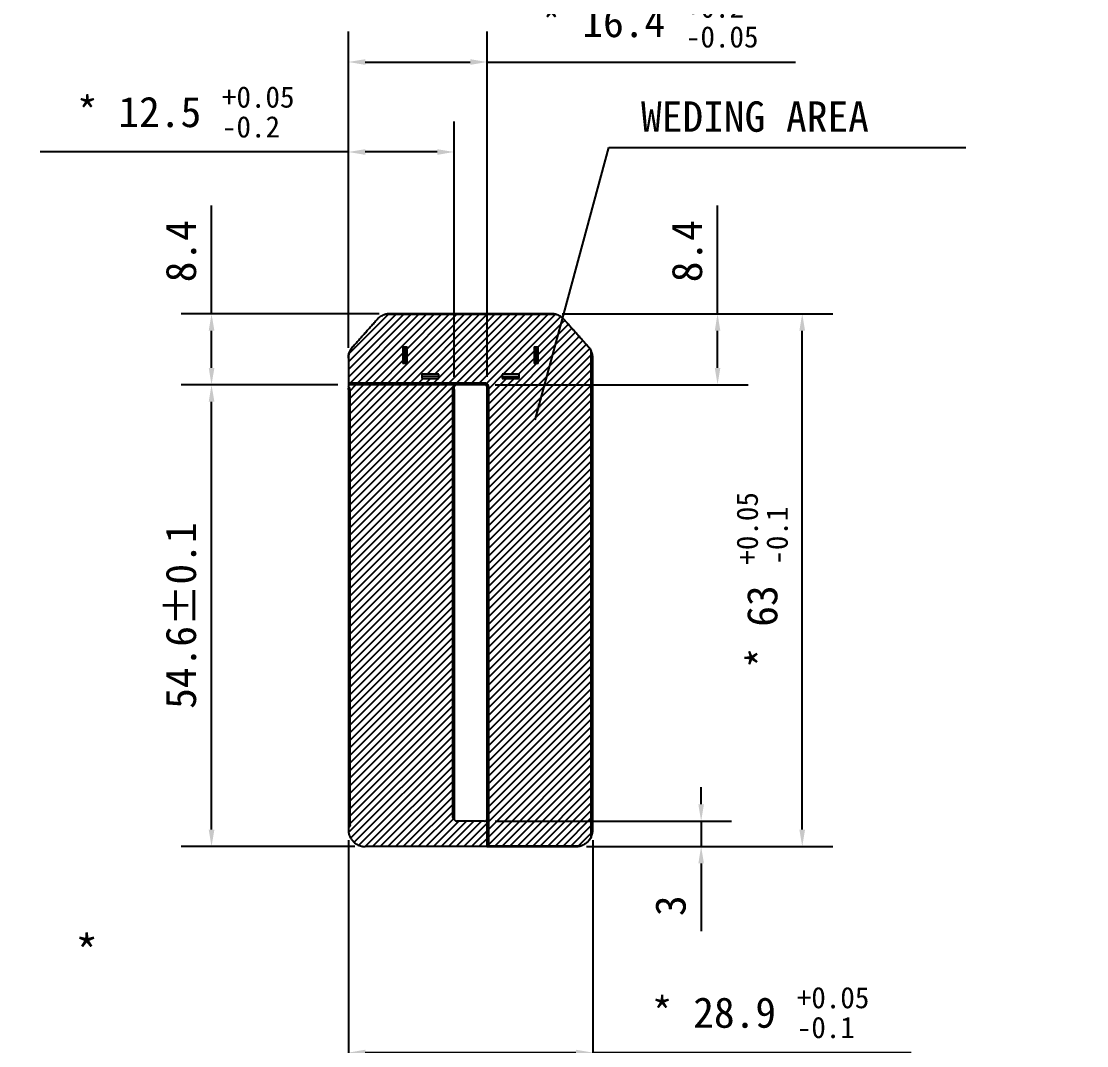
# Model space of a CAD drawing. Header units: millimetres. Extents: x -2825 to 0, y 0 to 11235.
# Drawn here: x -355.6 to -229.6, y 5028.1 to 5149.2 of the extents above; entities that cross this region are included whole.
import ezdxf

# ---------------------------------------------------------------- set-up
doc = ezdxf.new("R2010")
doc.units = ezdxf.units.MM
doc.dimstyles.new('\\M+3BBE7\\M+3BABB Standard', dxfattribs={"dimscale": 20, "dimtxt": 0.18, "dimasz": 0.1, "dimexe": 0.18, "dimexo": 0.0625, "dimgap": 0.09, "dimtad": 1, "dimdec": 1, "dimzin": 0, "dimdsep": 46, "dimtxsty": 'Standard', "dimcen": 0, "dimadec": 0, "dimazin": 0, "dimtfac": 1, "dimtdec": 1, "dimtmove": 0, "dimatfit": 2, "dimfxl": 0, "dimtolj": 1, "dimtzin": 0, "dimarcsym": 0})
doc.dimstyles.get("Standard").update_dxf_attribs({"dimscale": 20, "dimtxt": 0.18, "dimasz": 0.1, "dimexe": 0.18, "dimexo": 0.0625, "dimgap": 0.09, "dimtad": 1, "dimdec": 4, "dimzin": 0, "dimdsep": 46, "dimtxsty": 'Standard', "dimcen": 0, "dimadec": 0, "dimazin": 0, "dimtfac": 1, "dimtdec": 4, "dimtmove": 0, "dimatfit": 2, "dimfxl": 0, "dimtolj": 1, "dimtzin": 0, "dimarcsym": 0})

# ---------------------------------------------------------------- blocks, each defined once
blk = doc.blocks.new('*D8')
at = {"color": 0, "lineweight": -2}
for p, q in [((-884.83, 11228.93), (-872.23, 11228.93)), ((-844.06, 11208.64), (-872.23, 11228.93)), ((-839.52, 11205.37), (-842.44, 11207.47)), ((0, 0), (0, 0))]:
    blk.add_line(p, q, dxfattribs=at)
at = {"color": 0}
for points in [[(-842.25, 11207.74), (-842.64, 11207.2), (-844.06, 11208.64)], [(-839.71, 11205.1), (-839.32, 11205.64), (-837.9, 11204.2)]]:
    blk.add_solid(points, dxfattribs=at)
at = {"layer": 'Defpoints', "color": 0}
for p in [(-844.06, 11208.64), (-837.9, 11204.2)]:
    blk.add_point(p, dxfattribs=at)
at = {"color": 0, "insert": (-879.43, 11232.53), "char_height": 3.6, "attachment_point": 5}
blk.add_mtext('\\A1;∅7.6', dxfattribs=at)
blk = doc.blocks.new('*D9')
at = {"color": 0, "lineweight": -2}
for p, q in [((-2824.77, 11144.5), (-2812.17, 11144.5)), ((-2784, 11124.21), (-2812.17, 11144.5)), ((-2779.46, 11120.94), (-2782.38, 11123.04)), ((0, 0), (0, 0))]:
    blk.add_line(p, q, dxfattribs=at)
at = {"color": 0}
for points in [[(-2782.18, 11123.31), (-2782.57, 11122.77), (-2784, 11124.21)], [(-2779.65, 11120.67), (-2779.26, 11121.21), (-2777.83, 11119.77)]]:
    blk.add_solid(points, dxfattribs=at)
at = {"layer": 'Defpoints', "color": 0}
for p in [(-2784, 11124.21), (-2777.83, 11119.77)]:
    blk.add_point(p, dxfattribs=at)
at = {"color": 0, "insert": (-2819.37, 11148.1), "char_height": 3.6, "attachment_point": 5}
blk.add_mtext('\\A1;∅7.6', dxfattribs=at)
blk = doc.blocks.new('*D10')
at = {"color": 0, "lineweight": -2}
for p, q in [((-1174.23, 11152.07), (-1161.63, 11152.07)), ((-1133.46, 11131.78), (-1161.63, 11152.07)), ((-1128.92, 11128.51), (-1131.84, 11130.61)), ((0, 0), (0, 0))]:
    blk.add_line(p, q, dxfattribs=at)
at = {"color": 0}
for points in [[(-1131.64, 11130.88), (-1132.03, 11130.34), (-1133.46, 11131.78)], [(-1129.11, 11128.23), (-1128.72, 11128.78), (-1127.29, 11127.34)]]:
    blk.add_solid(points, dxfattribs=at)
at = {"layer": 'Defpoints', "color": 0}
for p in [(-1133.46, 11131.78), (-1127.29, 11127.34)]:
    blk.add_point(p, dxfattribs=at)
at = {"color": 0, "insert": (-1168.83, 11155.67), "char_height": 3.6, "attachment_point": 5}
blk.add_mtext('\\A1;∅7.6', dxfattribs=at)
blk = doc.blocks.new('*D13')
at = {"color": 0, "lineweight": -2}
for p, q in [((-316.91, 5110.63), (-316.91, 5137.37)), ((-304.41, 5107.19), (-304.41, 5137.37)), ((-316.91, 5133.77), (-353.35, 5133.77)), ((-306.41, 5133.77), (-314.91, 5133.77))]:
    blk.add_line(p, q, dxfattribs=at)
at = {"color": 0}
for points in [[(-314.91, 5134.1), (-314.91, 5133.43), (-316.91, 5133.77)], [(-306.41, 5134.1), (-306.41, 5133.43), (-304.41, 5133.77)]]:
    blk.add_solid(points, dxfattribs=at)
at = {"layer": 'Defpoints', "color": 0}
for p in [(-304.41, 5133.77), (-316.91, 5109.38), (-304.41, 5105.94)]:
    blk.add_point(p, dxfattribs=at)
at = {"color": 0, "insert": (-336.13, 5138.51), "char_height": 3.6, "attachment_point": 5}
blk.add_mtext('\\A1;\\A1;* 12.5 {\\H0.7x;\\S+0.05^ -0.2;}', dxfattribs=at)
blk = doc.blocks.new('*D14')
at = {"color": 0, "lineweight": -2}
for p, q in [((-316.91, 5110.63), (-316.91, 5148.01)), ((-300.51, 5107.19), (-300.51, 5148.01)), ((-314.91, 5144.41), (-302.51, 5144.41)), ((-300.51, 5144.41), (-264.07, 5144.41))]:
    blk.add_line(p, q, dxfattribs=at)
at = {"color": 0}
for points in [[(-314.91, 5144.74), (-314.91, 5144.07), (-316.91, 5144.41)], [(-302.51, 5144.74), (-302.51, 5144.07), (-300.51, 5144.41)]]:
    blk.add_solid(points, dxfattribs=at)
at = {"layer": 'Defpoints', "color": 0}
for p in [(-300.51, 5144.41), (-316.91, 5109.38), (-300.51, 5105.94)]:
    blk.add_point(p, dxfattribs=at)
at = {"color": 0, "insert": (-281.29, 5149.15), "char_height": 3.6, "attachment_point": 5}
blk.add_mtext('\\A1;\\A1;* 16.4 {\\H0.7x;\\S+0.2^ -0.05;}', dxfattribs=at)
blk = doc.blocks.new('*D15')
at = {"color": 0, "lineweight": -2}
for p, q in [((-333.08, 5114.64), (-333.08, 5127.44)), ((-313.26, 5114.64), (-336.68, 5114.64)), ((-333.08, 5108.24), (-333.08, 5112.64)), ((-318.16, 5106.24), (-336.68, 5106.24))]:
    blk.add_line(p, q, dxfattribs=at)
at = {"color": 0}
for points in [[(-333.41, 5112.64), (-332.74, 5112.64), (-333.08, 5114.64)], [(-333.41, 5108.24), (-332.74, 5108.24), (-333.08, 5106.24)]]:
    blk.add_solid(points, dxfattribs=at)
at = {"layer": 'Defpoints', "color": 0}
for p in [(-312.01, 5114.64), (-333.08, 5106.24), (-316.91, 5106.24)]:
    blk.add_point(p, dxfattribs=at)
at = {"color": 0, "insert": (-336.68, 5122.04), "char_height": 3.6, "attachment_point": 5, "rotation": 90}
blk.add_mtext('\\A1;8.4', dxfattribs=at)
blk = doc.blocks.new('*D16')
at = {"color": 0, "lineweight": -2}
for p, q in [((-273.27, 5114.64), (-273.27, 5127.44)), ((-291.65, 5114.64), (-269.67, 5114.64)), ((-273.27, 5108.24), (-273.27, 5112.64)), ((-299.56, 5106.24), (-269.67, 5106.24))]:
    blk.add_line(p, q, dxfattribs=at)
at = {"color": 0}
for points in [[(-273.6, 5112.64), (-272.94, 5112.64), (-273.27, 5114.64)], [(-273.6, 5108.24), (-272.94, 5108.24), (-273.27, 5106.24)]]:
    blk.add_solid(points, dxfattribs=at)
at = {"layer": 'Defpoints', "color": 0}
for p in [(-292.9, 5114.64), (-273.27, 5114.64), (-300.81, 5106.24)]:
    blk.add_point(p, dxfattribs=at)
at = {"color": 0, "insert": (-276.87, 5122.04), "char_height": 3.6, "attachment_point": 5, "rotation": 90}
blk.add_mtext('\\A1;8.4', dxfattribs=at)
blk = doc.blocks.new('*D18')
at = {"color": 0, "lineweight": -2}
for p, q in [((-318.16, 5106.24), (-336.68, 5106.24)), ((-333.08, 5053.64), (-333.08, 5104.24)), ((-316.16, 5051.64), (-336.68, 5051.64))]:
    blk.add_line(p, q, dxfattribs=at)
at = {"color": 0}
for points in [[(-333.41, 5104.24), (-332.74, 5104.24), (-333.08, 5106.24)], [(-333.41, 5053.64), (-332.74, 5053.64), (-333.08, 5051.64)]]:
    blk.add_solid(points, dxfattribs=at)
at = {"layer": 'Defpoints', "color": 0}
for p in [(-333.08, 5106.24), (-316.91, 5106.24), (-314.91, 5051.64)]:
    blk.add_point(p, dxfattribs=at)
at = {"color": 0, "insert": (-336.68, 5078.94), "char_height": 3.6, "attachment_point": 5, "rotation": 90}
blk.add_mtext('\\A1;54.6±0.1', dxfattribs=at)
blk = doc.blocks.new('*D19')
at = {"color": 0, "lineweight": -2}
for p, q in [((-275.21, 5056.64), (-275.21, 5058.64)), ((-299.56, 5054.64), (-271.61, 5054.64)), ((-275.21, 5054.64), (-275.21, 5051.64)), ((-288.76, 5051.64), (-271.61, 5051.64)), ((-275.21, 5049.64), (-275.21, 5041.64))]:
    blk.add_line(p, q, dxfattribs=at)
at = {"color": 0}
for points in [[(-275.54, 5056.64), (-274.88, 5056.64), (-275.21, 5054.64)], [(-275.54, 5049.64), (-274.88, 5049.64), (-275.21, 5051.64)]]:
    blk.add_solid(points, dxfattribs=at)
at = {"layer": 'Defpoints', "color": 0}
for p in [(-300.81, 5054.64), (-275.21, 5054.64), (-290.01, 5051.64)]:
    blk.add_point(p, dxfattribs=at)
at = {"color": 0, "insert": (-278.81, 5044.64), "char_height": 3.6, "attachment_point": 5, "rotation": 90}
blk.add_mtext('\\A1;3', dxfattribs=at)
blk = doc.blocks.new('*D20')
at = {"color": 0, "lineweight": -2}
for p, q in [((-316.91, 5052.39), (-316.91, 5023.67)), ((-288.01, 5052.39), (-288.01, 5023.67)), ((-314.91, 5027.27), (-290.01, 5027.27)), ((-288.01, 5027.27), (-250.37, 5027.27))]:
    blk.add_line(p, q, dxfattribs=at)
at = {"color": 0}
for points in [[(-314.91, 5027.61), (-314.91, 5026.94), (-316.91, 5027.27)], [(-290.01, 5027.61), (-290.01, 5026.94), (-288.01, 5027.27)]]:
    blk.add_solid(points, dxfattribs=at)
at = {"layer": 'Defpoints', "color": 0}
for p in [(-316.91, 5053.64), (-288.01, 5053.64), (-288.01, 5027.27)]:
    blk.add_point(p, dxfattribs=at)
at = {"color": 0, "insert": (-268.19, 5032.01), "char_height": 3.6, "attachment_point": 5}
blk.add_mtext('\\A1;\\A1;* 28.9 {\\H0.7x;\\S+0.05^ -0.1;}', dxfattribs=at)
blk = doc.blocks.new('*D21')
at = {"color": 0, "lineweight": -2}
for p, q in [((-291.65, 5114.64), (-259.66, 5114.64)), ((-263.26, 5053.64), (-263.26, 5112.64)), ((-288.72, 5051.64), (-259.66, 5051.64))]:
    blk.add_line(p, q, dxfattribs=at)
at = {"color": 0}
for points in [[(-263.6, 5112.64), (-262.93, 5112.64), (-263.26, 5114.64)], [(-263.6, 5053.64), (-262.93, 5053.64), (-263.26, 5051.64)]]:
    blk.add_solid(points, dxfattribs=at)
at = {"layer": 'Defpoints', "color": 0}
for p in [(-292.9, 5114.64), (-263.26, 5114.64), (-289.97, 5051.64)]:
    blk.add_point(p, dxfattribs=at)
at = {"color": 0, "insert": (-268, 5083.14), "char_height": 3.6, "attachment_point": 5, "rotation": 90}
blk.add_mtext('\\A1;\\A1;* 63 {\\H0.7x;\\S+0.05^ -0.1;}', dxfattribs=at)

msp = doc.modelspace()

# ---------------------------------------------------------------- hatches: boundary and pattern name
h = msp.add_hatch()
h.set_pattern_fill('ANSI31', color=256, scale=0.2)
h.set_pattern_definition([(45, (458.028, 18.8697), (-0.449012806, 0.449012806), [])])
edge = h.paths.add_edge_path()
edge.add_spline(control_points=[(-316.91, 5105.99), (-316.9, 5105.99), (-316.89, 5105.98), (-316.87, 5105.97), (-316.84, 5105.96), (-316.81, 5105.93), (-316.79, 5105.91), (-316.76, 5105.88), (-316.74, 5105.84), (-316.73, 5105.81), (-316.72, 5105.77), (-316.71, 5105.74), (-316.71, 5105.71), (-316.71, 5105.7), (-316.71, 5105.69)], knot_values=[0, 0, 0, 0, 0.045685, 0.092999, 0.187612, 0.285174, 0.384493, 0.484966, 0.585687, 0.68851, 0.791885, 0.895053, 0.946427, 0.99775, 0.99775, 0.99775, 0.99775], degree=3, periodic=0)
edge.add_line((-316.71, 5105.69), (-316.71, 5054.19))
edge.add_spline(control_points=[(-316.71, 5054.19), (-316.71, 5054.16), (-316.71, 5054.13), (-316.72, 5054.1), (-316.74, 5054.04), (-316.78, 5053.99), (-316.8, 5053.96), (-316.83, 5053.93), (-316.87, 5053.91), (-316.88, 5053.9), (-316.89, 5053.9), (-316.91, 5053.89)], knot_values=[0, 0, 0, 0, 0, 0, 0.406505, 0.406505, 0.406505, 0.805497, 0.805497, 0.805497, 1, 1, 1, 1, 1, 1], degree=5, periodic=0)
edge.add_line((-316.91, 5053.89), (-316.91, 5053.64))
edge.add_spline(control_points=[(-316.91, 5053.64), (-316.91, 5051.64), (-314.91, 5051.64)], knot_values=[0, 0, 0, 1, 1, 1], weights=[1, 0.707107, 1], degree=2, periodic=0)
edge.add_line((-314.91, 5051.64), (-300.51, 5051.64))
edge.add_line((-300.51, 5051.64), (-300.51, 5054.94))
edge.add_spline(control_points=[(-300.51, 5054.94), (-300.51, 5054.9), (-300.51, 5054.86), (-300.54, 5054.79), (-300.57, 5054.76), (-300.62, 5054.7), (-300.66, 5054.68), (-300.73, 5054.65), (-300.77, 5054.64), (-300.81, 5054.64)], knot_values=[0, 0, 0, 0, 0.25, 0.25, 0.5, 0.5, 0.75, 0.75, 1, 1, 1, 1], degree=3, periodic=0)
edge.add_line((-300.81, 5054.64), (-304.11, 5054.64))
edge.add_spline(control_points=[(-304.11, 5054.64), (-304.14, 5054.64), (-304.18, 5054.65), (-304.24, 5054.67), (-304.27, 5054.69), (-304.33, 5054.73), (-304.35, 5054.76), (-304.38, 5054.82), (-304.4, 5054.86), (-304.4, 5054.89)], knot_values=[0, 0, 0, 0, 0.25, 0.25, 0.5, 0.5, 0.75, 0.75, 1, 1, 1, 1], degree=3, periodic=0)
edge.add_spline(control_points=[(-304.4, 5054.89), (-304.41, 5054.89), (-304.42, 5054.9), (-304.44, 5054.91), (-304.47, 5054.92), (-304.5, 5054.95), (-304.52, 5054.97), (-304.55, 5055.01), (-304.57, 5055.04), (-304.58, 5055.07), (-304.59, 5055.11), (-304.6, 5055.13), (-304.6, 5055.15), (-304.61, 5055.17), (-304.61, 5055.18), (-304.61, 5055.19)], knot_values=[0, 0, 0, 0, 0.047191, 0.094796, 0.190509, 0.28909, 0.388996, 0.489531, 0.590013, 0.692169, 0.795045, 0.846543, 0.8979, 0.949035, 1, 1, 1, 1], degree=3, periodic=0)
edge.add_line((-304.61, 5055.19), (-304.61, 5105.69))
edge.add_spline(control_points=[(-304.61, 5105.69), (-304.61, 5105.72), (-304.6, 5105.75), (-304.59, 5105.79), (-304.57, 5105.85), (-304.54, 5105.9), (-304.51, 5105.92), (-304.48, 5105.95), (-304.44, 5105.97), (-304.43, 5105.98), (-304.42, 5105.99), (-304.4, 5105.99)], knot_values=[0, 0, 0, 0, 0, 0, 0.4054, 0.4054, 0.4054, 0.803876, 0.803876, 0.803876, 1, 1, 1, 1, 1, 1], degree=5, periodic=0)
edge.add_spline(control_points=[(-304.4, 5105.99), (-304.4, 5106.03), (-304.38, 5106.06), (-304.35, 5106.12), (-304.33, 5106.15), (-304.27, 5106.19), (-304.24, 5106.21), (-304.18, 5106.24), (-304.14, 5106.24), (-304.11, 5106.24)], knot_values=[0, 0, 0, 0, 0.25, 0.25, 0.5, 0.5, 0.75, 0.75, 1, 1, 1, 1], degree=3, periodic=0)
edge.add_line((-304.11, 5106.24), (-316.91, 5106.24))
edge.add_line((-316.91, 5106.24), (-316.91, 5105.99))
edge = h.paths.add_edge_path()
edge.add_spline(control_points=[(-288.37, 5110.53), (-288.42, 5110.6), (-288.46, 5110.65), (-288.51, 5110.71)], knot_values=[0, 0, 0, 0, 0.405781, 0.405781, 0.405781, 0.405781], degree=3, periodic=0)
edge.add_line((-288.51, 5110.71), (-291.41, 5113.97))
edge.add_spline(control_points=[(-291.41, 5113.97), (-291.53, 5114.1), (-291.66, 5114.22), (-291.95, 5114.41), (-292.11, 5114.49), (-292.28, 5114.54)], knot_values=[0, 0, 0, 0, 0.5, 0.5, 1, 1, 1, 1], degree=3, periodic=0)
edge.add_line((-292.28, 5114.54), (-312.63, 5114.54))
edge.add_spline(control_points=[(-312.63, 5114.54), (-312.8, 5114.49), (-312.96, 5114.41), (-313.25, 5114.22), (-313.39, 5114.1), (-313.5, 5113.97)], knot_values=[0, 0, 0, 0, 0.5, 0.5, 1, 1, 1, 1], degree=3, periodic=0)
edge.add_line((-313.5, 5113.97), (-316.4, 5110.71))
edge.add_spline(control_points=[(-316.4, 5110.71), (-316.48, 5110.62), (-316.55, 5110.52), (-316.62, 5110.42)], knot_values=[0.75, 0.75, 0.75, 0.75, 1, 1, 1, 1], degree=3, periodic=0)
edge.add_spline(control_points=[(-316.62, 5110.42), (-316.68, 5110.31), (-316.73, 5110.2), (-316.78, 5110.09)], knot_values=[0.5, 0.5, 0.5, 0.5, 0.75, 0.75, 0.75, 0.75], degree=3, periodic=0)
edge.add_spline(control_points=[(-316.78, 5110.09), (-316.82, 5109.98), (-316.85, 5109.86), (-316.87, 5109.74), (-316.87, 5109.74), (-316.87, 5109.74)], knot_values=[0.25, 0.25, 0.25, 0.25, 0.5, 0.5, 0.5, 0.5, 0.5, 0.5], degree=3, periodic=0)
edge.add_spline(control_points=[(-316.87, 5109.74), (-316.9, 5109.62), (-316.91, 5109.5), (-316.91, 5109.38)], knot_values=[0, 0, 0, 0, 0.25, 0.25, 0.25, 0.25], degree=3, periodic=0)
edge.add_line((-316.91, 5109.38), (-316.91, 5106.44))
edge.add_line((-316.91, 5106.44), (-300.81, 5106.44))
edge.add_spline(control_points=[(-300.81, 5106.44), (-300.77, 5106.44), (-300.74, 5106.44), (-300.68, 5106.43), (-300.65, 5106.42), (-300.58, 5106.39), (-300.56, 5106.38), (-300.5, 5106.34), (-300.48, 5106.32), (-300.43, 5106.27), (-300.41, 5106.25), (-300.37, 5106.19), (-300.36, 5106.16), (-300.33, 5106.1), (-300.32, 5106.07), (-300.31, 5106.01), (-300.31, 5105.97), (-300.31, 5105.94)], knot_values=[0, 0, 0, 0, 0.125, 0.125, 0.25, 0.25, 0.375, 0.375, 0.5, 0.5, 0.625, 0.625, 0.75, 0.75, 0.875, 0.875, 1, 1, 1, 1], degree=3, periodic=0)
edge.add_line((-300.31, 5105.94), (-300.31, 5051.74))
edge.add_line((-300.31, 5051.74), (-289.38, 5051.74))
edge.add_spline(control_points=[(-289.38, 5051.74), (-289.25, 5051.78), (-289.13, 5051.84), (-288.9, 5051.97), (-288.79, 5052.05), (-288.59, 5052.22), (-288.5, 5052.32), (-288.42, 5052.43)], knot_values=[0.25, 0.25, 0.25, 0.25, 0.5, 0.5, 0.75, 0.75, 1, 1, 1, 1], degree=3, periodic=0)
edge.add_spline(control_points=[(-288.42, 5052.43), (-288.33, 5052.53), (-288.26, 5052.65), (-288.21, 5052.77)], knot_values=[0, 0, 0, 0, 0.25, 0.25, 0.25, 0.25], degree=3, periodic=0)
edge.add_line((-288.21, 5052.77), (-288.21, 5110.25))
edge.add_spline(control_points=[(-288.21, 5110.25), (-288.25, 5110.34), (-288.29, 5110.42), (-288.35, 5110.51), (-288.36, 5110.52), (-288.37, 5110.53)], knot_values=[0.405781, 0.405781, 0.405781, 0.405781, 0.905781, 0.905781, 1, 1, 1, 1], degree=3, periodic=0)
h.paths.add_polyline_path([(-298.71, 5107.49), (-296.71, 5107.49), (-296.71, 5106.99), (-298.71, 5106.99), (-298.71, 5107.49)], is_closed=False, flags=16)
h.paths.add_polyline_path([(-306.21, 5106.99), (-308.21, 5106.99), (-308.21, 5107.49), (-306.21, 5107.49), (-306.21, 5106.99)], is_closed=False, flags=16)
h.paths.add_polyline_path([(-309.96, 5110.74), (-309.96, 5108.74), (-310.46, 5108.74), (-310.46, 5110.74), (-309.96, 5110.74)], is_closed=False, flags=16)
h.paths.add_polyline_path([(-294.96, 5108.74), (-294.96, 5110.74), (-294.46, 5110.74), (-294.46, 5108.74)], flags=16)

# ---------------------------------------------------------------- linework, layer by layer
at = {"linetype": 'Continuous'}
for points, degree in [([(-316.4, 5110.71), (-313.5, 5113.97)], 1), ([(-313.5, 5113.97), (-316.4, 5110.71)], 1), ([(-292.28, 5114.54), (-312.63, 5114.54)], 1), ([(-292.9, 5114.64), (-299.27, 5114.64), (-305.64, 5114.64), (-312.01, 5114.64)], 3), ([(-292.2, 5114.51), (-292.24, 5114.53), (-292.29, 5114.54), (-292.33, 5114.56), (-292.37, 5114.57), (-292.42, 5114.58)], 5), ([(-291.41, 5113.97), (-288.51, 5110.71)], 1), ([(-310.46, 5110.74), (-310.46, 5108.74)], 1), ([(-310.46, 5110.74), (-309.96, 5110.74)], 1), ([(-310.21, 5108.74), (-310.21, 5110.74)], 1), ([(-309.96, 5108.74), (-309.96, 5110.74)], 1), ([(-294.96, 5110.74), (-294.96, 5108.74)], 1), ([(-294.96, 5110.74), (-294.46, 5110.74)], 1), ([(-294.71, 5108.74), (-294.71, 5110.74)], 1), ([(-294.46, 5108.74), (-294.46, 5110.74)], 1), ([(-288.16, 5110.14), (-288.21, 5110.27), (-288.27, 5110.39), (-288.34, 5110.5), (-288.42, 5110.61), (-288.51, 5110.71)], 5), ([(-288.01, 5109.38), (-288.01, 5109.61), (-288.04, 5109.85), (-288.11, 5110.06), (-288.21, 5110.25)], 4), ([(-288.21, 5052.77), (-288.21, 5110.25)], 1), ([(-316.91, 5109.38), (-316.91, 5106.44)], 1), ([(-316.91, 5109.38), (-316.91, 5106.24)], 1), ([(-309.96, 5108.74), (-310.46, 5108.74)], 1), ([(-294.46, 5108.74), (-294.96, 5108.74)], 1), ([(-288.01, 5053.64), (-288.01, 5109.38)], 1), ([(-308.21, 5107.49), (-308.21, 5106.99)], 1), ([(-306.21, 5107.49), (-308.21, 5107.49)], 1), ([(-306.21, 5106.99), (-306.21, 5107.49)], 1), ([(-298.71, 5107.49), (-298.71, 5106.99)], 1), ([(-296.71, 5107.49), (-298.71, 5107.49)], 1), ([(-296.71, 5106.99), (-296.71, 5107.49)], 1), ([(-316.91, 5106.44), (-316.91, 5106.24)], 1), ([(-300.81, 5106.44), (-316.91, 5106.44)], 1), ([(-300.81, 5106.24), (-316.91, 5106.24)], 1), ([(-316.91, 5106.24), (-316.91, 5105.99)], 1), ([(-306.21, 5107.24), (-308.21, 5107.24)], 1), ([(-308.21, 5106.99), (-306.21, 5106.99)], 1), ([(-300.81, 5106.24), (-300.81, 5106.44)], 1), ([(-298.71, 5107.24), (-296.71, 5107.24)], 1), ([(-298.71, 5106.99), (-296.71, 5106.99)], 1), ([(-316.91, 5105.69), (-316.91, 5054.19)], 1), ([(-316.91, 5105.69), (-316.71, 5105.69)], 1), ([(-316.71, 5054.19), (-316.71, 5105.69)], 1), ([(-304.61, 5105.69), (-304.41, 5105.69)], 1), ([(-304.61, 5105.69), (-304.61, 5055.19)], 1), ([(-304.41, 5105.69), (-304.41, 5055.19)], 1), ([(-300.51, 5105.94), (-300.44, 5105.94), (-300.37, 5105.94), (-300.31, 5105.94)], 3), ([(-300.51, 5051.64), (-300.51, 5105.94)], 1), ([(-300.31, 5051.74), (-300.31, 5105.94)], 1), ([(-304.41, 5055.19), (-304.61, 5055.19)], 1), ([(-304.41, 5055.19), (-304.41, 5055.1), (-304.41, 5055), (-304.41, 5054.94)], 3), ([(-300.81, 5054.64), (-304.11, 5054.64)], 1), ([(-316.71, 5054.19), (-316.91, 5054.19)], 1), ([(-316.91, 5053.89), (-316.91, 5053.64)], 1), ([(-288.21, 5052.77), (-288.11, 5052.96), (-288.04, 5053.18), (-288.01, 5053.41), (-288.01, 5053.64)], 4), ([(-300.51, 5051.64), (-314.91, 5051.64)], 1), ([(-300.51, 5051.64), (-300.41, 5051.64)], 1), ([(-300.41, 5051.64), (-296.94, 5051.64), (-293.47, 5051.64), (-290.01, 5051.64)], 3), ([(-300.31, 5051.74), (-289.38, 5051.74)], 1)]:
    msp.add_open_spline(points, degree=degree, dxfattribs=at)
for points, degree, knots in [([(-313.5, 5113.97), (-313.39, 5114.1), (-313.25, 5114.22), (-312.96, 5114.41), (-312.8, 5114.49), (-312.63, 5114.54)], 3, [0, 0, 0, 0, 0.5, 0.5, 1, 1, 1, 1]), ([(-312.01, 5114.64), (-312.02, 5114.64), (-312.05, 5114.64), (-312.09, 5114.64), (-312.13, 5114.64), (-312.18, 5114.63), (-312.24, 5114.63), (-312.32, 5114.62), (-312.4, 5114.6), (-312.47, 5114.59), (-312.52, 5114.58), (-312.56, 5114.56), (-312.59, 5114.55), (-312.62, 5114.55), (-312.63, 5114.54)], 3, [0, 0, 0, 0, 0.062471, 0.124908, 0.187332, 0.249769, 0.374729, 0.499801, 0.624938, 0.750039, 0.812557, 0.875048, 0.937521, 1, 1, 1, 1]), ([(-292.28, 5114.54), (-292.29, 5114.54), (-292.31, 5114.55), (-292.33, 5114.56), (-292.36, 5114.57), (-292.4, 5114.58), (-292.45, 5114.59), (-292.51, 5114.6), (-292.59, 5114.62), (-292.67, 5114.63), (-292.75, 5114.64), (-292.83, 5114.64), (-292.88, 5114.64), (-292.9, 5114.64)], 3, [0, 0, 0, 0, 0.041657, 0.083306, 0.124957, 0.187449, 0.249967, 0.375069, 0.500207, 0.62528, 0.750241, 0.875097, 1, 1, 1, 1]), ([(-292.28, 5114.54), (-292.11, 5114.49), (-291.95, 5114.41), (-291.66, 5114.22), (-291.53, 5114.1), (-291.41, 5113.97)], 3, [0, 0, 0, 0, 0.5, 0.5, 1, 1, 1, 1]), ([(-316.91, 5109.38), (-316.91, 5109.5), (-316.9, 5109.62), (-316.85, 5109.86), (-316.82, 5109.98), (-316.73, 5110.2), (-316.68, 5110.31), (-316.55, 5110.52), (-316.48, 5110.62), (-316.4, 5110.71)], 3, [0, 0, 0, 0, 0.25, 0.25, 0.5, 0.5, 0.75, 0.75, 1, 1, 1, 1]), ([(-288.51, 5110.71), (-288.45, 5110.64), (-288.39, 5110.57), (-288.29, 5110.42), (-288.25, 5110.34), (-288.21, 5110.25)], 3, [0, 0, 0, 0, 0.5, 0.5, 1, 1, 1, 1]), ([(-304.11, 5106.24), (-304.14, 5106.24), (-304.18, 5106.24), (-304.24, 5106.21), (-304.27, 5106.19), (-304.33, 5106.15), (-304.35, 5106.12), (-304.38, 5106.06), (-304.4, 5106.03), (-304.4, 5105.99)], 3, [0, 0, 0, 0, 0.25, 0.25, 0.5, 0.5, 0.75, 0.75, 1, 1, 1, 1]), ([(-300.31, 5105.94), (-300.31, 5105.97), (-300.31, 5106.01), (-300.32, 5106.07), (-300.33, 5106.1), (-300.36, 5106.16), (-300.37, 5106.19), (-300.41, 5106.25), (-300.43, 5106.27), (-300.48, 5106.32), (-300.5, 5106.34), (-300.56, 5106.38), (-300.58, 5106.39), (-300.65, 5106.42), (-300.68, 5106.43), (-300.74, 5106.44), (-300.77, 5106.44), (-300.81, 5106.44)], 3, [0, 0, 0, 0, 0.125, 0.125, 0.25, 0.25, 0.375, 0.375, 0.5, 0.5, 0.625, 0.625, 0.75, 0.75, 0.875, 0.875, 1, 1, 1, 1]), ([(-300.51, 5105.94), (-300.51, 5105.98), (-300.51, 5106.02), (-300.54, 5106.09), (-300.57, 5106.13), (-300.62, 5106.18), (-300.66, 5106.2), (-300.73, 5106.23), (-300.77, 5106.24), (-300.81, 5106.24)], 3, [0, 0, 0, 0, 0.25, 0.25, 0.5, 0.5, 0.75, 0.75, 1, 1, 1, 1]), ([(-316.91, 5105.94), (-316.91, 5105.95), (-316.91, 5105.96), (-316.91, 5105.97), (-316.91, 5105.98), (-316.91, 5105.99), (-316.91, 5105.99), (-316.91, 5105.99), (-316.91, 5105.99)], 5, [0, 0, 0, 0, 0, 0, 0.800566, 0.800566, 0.800566, 1, 1, 1, 1, 1, 1]), ([(-316.71, 5105.69), (-316.71, 5105.7), (-316.71, 5105.71), (-316.71, 5105.74), (-316.72, 5105.77), (-316.73, 5105.81), (-316.74, 5105.84), (-316.76, 5105.88), (-316.79, 5105.91), (-316.81, 5105.93), (-316.84, 5105.96), (-316.87, 5105.97), (-316.89, 5105.98), (-316.9, 5105.99), (-316.91, 5105.99)], 3, [0, 0, 0, 0, 0.051323, 0.102697, 0.205865, 0.30924, 0.412063, 0.512784, 0.613257, 0.712576, 0.810138, 0.904751, 0.952065, 1, 1, 1, 1]), ([(-316.91, 5105.69), (-316.91, 5105.73), (-316.91, 5105.76), (-316.91, 5105.79), (-316.91, 5105.83), (-316.91, 5105.86), (-316.91, 5105.86), (-316.91, 5105.86), (-316.91, 5105.86)], 5, [0, 0, 0, 0, 0, 0, 0.950806, 0.950806, 0.950806, 1, 1, 1, 1, 1, 1]), ([(-304.61, 5105.69), (-304.61, 5105.72), (-304.6, 5105.75), (-304.59, 5105.79), (-304.57, 5105.85), (-304.54, 5105.9), (-304.51, 5105.92), (-304.48, 5105.95), (-304.44, 5105.97), (-304.43, 5105.98), (-304.42, 5105.99), (-304.4, 5105.99)], 5, [0, 0, 0, 0, 0, 0, 0.4054, 0.4054, 0.4054, 0.803876, 0.803876, 0.803876, 1, 1, 1, 1, 1, 1]), ([(-304.41, 5105.94), (-304.41, 5105.94), (-304.41, 5105.95), (-304.41, 5105.96), (-304.4, 5105.97), (-304.4, 5105.98), (-304.4, 5105.99), (-304.4, 5105.99), (-304.4, 5105.99)], 3, [0, 0, 0, 0, 0.126015, 0.251849, 0.502631, 0.752104, 0.876267, 1, 1, 1, 1]), ([(-304.41, 5105.69), (-304.41, 5105.69), (-304.41, 5105.7), (-304.41, 5105.71), (-304.41, 5105.72), (-304.41, 5105.73), (-304.41, 5105.74), (-304.41, 5105.77), (-304.41, 5105.8), (-304.41, 5105.83), (-304.41, 5105.86), (-304.41, 5105.89), (-304.41, 5105.91), (-304.41, 5105.92), (-304.41, 5105.93), (-304.41, 5105.94), (-304.41, 5105.94)], 3, [0, 0, 0, 0, 0.03143, 0.062915, 0.094461, 0.126062, 0.189401, 0.25292, 0.380191, 0.507341, 0.633648, 0.758329, 0.819843, 0.880674, 0.940749, 1, 1, 1, 1]), ([(-304.61, 5055.19), (-304.61, 5055.18), (-304.61, 5055.17), (-304.6, 5055.15), (-304.6, 5055.13), (-304.59, 5055.11), (-304.58, 5055.07), (-304.57, 5055.04), (-304.55, 5055.01), (-304.52, 5054.97), (-304.5, 5054.95), (-304.47, 5054.92), (-304.44, 5054.91), (-304.42, 5054.9), (-304.41, 5054.89), (-304.4, 5054.89)], 3, [0, 0, 0, 0, 0.050965, 0.1021, 0.153457, 0.204955, 0.307831, 0.409987, 0.510469, 0.611004, 0.71091, 0.809491, 0.905204, 0.952809, 1, 1, 1, 1]), ([(-304.41, 5054.94), (-304.41, 5054.94), (-304.41, 5054.94), (-304.41, 5054.93), (-304.41, 5054.93), (-304.41, 5054.92), (-304.4, 5054.91), (-304.4, 5054.91), (-304.4, 5054.9), (-304.4, 5054.89), (-304.4, 5054.89), (-304.4, 5054.89)], 3, [0, 0, 0, 0, 0.083991, 0.167916, 0.251757, 0.37732, 0.502596, 0.627535, 0.752097, 0.876254, 1, 1, 1, 1]), ([(-304.4, 5054.89), (-304.4, 5054.86), (-304.38, 5054.82), (-304.35, 5054.76), (-304.33, 5054.73), (-304.27, 5054.69), (-304.24, 5054.67), (-304.18, 5054.65), (-304.14, 5054.64), (-304.11, 5054.64)], 3, [0, 0, 0, 0, 0.25, 0.25, 0.5, 0.5, 0.75, 0.75, 1, 1, 1, 1]), ([(-300.81, 5054.64), (-300.77, 5054.64), (-300.73, 5054.65), (-300.66, 5054.68), (-300.62, 5054.7), (-300.57, 5054.76), (-300.54, 5054.79), (-300.51, 5054.86), (-300.51, 5054.9), (-300.51, 5054.94)], 3, [0, 0, 0, 0, 0.25, 0.25, 0.5, 0.5, 0.75, 0.75, 1, 1, 1, 1]), ([(-316.91, 5054.19), (-316.91, 5054.18), (-316.91, 5054.17), (-316.91, 5054.14), (-316.91, 5054.11), (-316.91, 5054.07), (-316.91, 5054.04), (-316.91, 5054.02), (-316.91, 5054.02)], 3, [0, 0, 0, 0, 0.119419, 0.239091, 0.47937, 0.718424, 0.954035, 1, 1, 1, 1]), ([(-316.71, 5054.19), (-316.71, 5054.16), (-316.71, 5054.13), (-316.72, 5054.1), (-316.74, 5054.04), (-316.78, 5053.99), (-316.8, 5053.96), (-316.83, 5053.93), (-316.87, 5053.91), (-316.88, 5053.9), (-316.89, 5053.9), (-316.91, 5053.89)], 5, [0, 0, 0, 0, 0, 0, 0.406505, 0.406505, 0.406505, 0.805497, 0.805497, 0.805497, 1, 1, 1, 1, 1, 1]), ([(-316.91, 5054.04), (-316.91, 5053.94), (-316.91, 5053.93), (-316.91, 5053.92), (-316.91, 5053.91), (-316.91, 5053.9), (-316.91, 5053.89), (-316.91, 5053.89)], 3, [0, 0, 0, 0, 0.124976, 0.250023, 0.500212, 0.7485, 1, 1, 1, 1]), ([(-288.21, 5052.77), (-288.26, 5052.65), (-288.33, 5052.53), (-288.5, 5052.32), (-288.59, 5052.22), (-288.79, 5052.05), (-288.9, 5051.97), (-289.13, 5051.84), (-289.25, 5051.78), (-289.38, 5051.74)], 3, [0, 0, 0, 0, 0.25, 0.25, 0.5, 0.5, 0.75, 0.75, 1, 1, 1, 1]), ([(-300.31, 5051.74), (-300.31, 5051.74), (-300.31, 5051.73), (-300.31, 5051.72), (-300.31, 5051.71), (-300.32, 5051.69), (-300.33, 5051.68), (-300.34, 5051.67), (-300.35, 5051.66), (-300.36, 5051.65), (-300.37, 5051.65), (-300.38, 5051.64), (-300.39, 5051.64), (-300.4, 5051.64), (-300.41, 5051.64)], 3, [0, 0, 0, 0, 0.064324, 0.129045, 0.194016, 0.258779, 0.359366, 0.461069, 0.562626, 0.663011, 0.74729, 0.831591, 0.915824, 1, 1, 1, 1]), ([(-290.01, 5051.64), (-289.99, 5051.64), (-289.97, 5051.64), (-289.93, 5051.64), (-289.89, 5051.64), (-289.84, 5051.65), (-289.77, 5051.65), (-289.69, 5051.67), (-289.61, 5051.68), (-289.55, 5051.69), (-289.5, 5051.71), (-289.46, 5051.72), (-289.42, 5051.73), (-289.39, 5051.74), (-289.38, 5051.74)], 3, [0, 0, 0, 0, 0.062471, 0.124907, 0.187332, 0.249768, 0.374727, 0.499799, 0.624936, 0.750038, 0.812557, 0.875048, 0.937521, 1, 1, 1, 1])]:
    msp.add_open_spline(points, degree=degree, knots=knots, dxfattribs=at)
for points, weights in [([(-312.5, 5114.58), (-312.61, 5114.55), (-312.71, 5114.51)], [0.963481653384, 0.958747450921, 0.957057776319]), ([(-316.81, 5110.01), (-316.91, 5109.7), (-316.91, 5109.38)], [0.967857916162, 0.971388727945, 1]), ([(-316.4, 5110.71), (-316.65, 5110.44), (-316.78, 5110.09)], [1, 0.967360865733, 0.967360850649]), ([(-316.91, 5053.64), (-316.91, 5051.64), (-314.91, 5051.64)], [1, 0.707106781187, 1]), ([(-288.55, 5052.27), (-288.31, 5052.52), (-288.17, 5052.84)], [0.994809426096, 0.963622040189, 0.962025865276]), ([(-290.01, 5051.64), (-289.63, 5051.64), (-289.28, 5051.78)], [1, 0.963956973172, 0.96204667899])]:
    msp.add_rational_spline(points, weights, degree=2, dxfattribs=at)

# ---------------------------------------------------------------- texts
msp.add_text('*', height=4).set_placement((-349.19, 5037.17))
at = {"insert": (-282.32, 5136.1), "char_height": 3.6, "attachment_point": 7}
msp.add_mtext('WEDING AREA', dxfattribs=at)

# ---------------------------------------------------------------- dimensions: what is measured, and where the dimension line sits
for p1, p2, picture, middle in [((-837.9, 11204.2), (-844.06, 11208.64), '*D8', (-879.43, 11228.93)), ((-1127.29, 11127.34), (-1133.46, 11131.78), '*D10', (-1168.83, 11152.07)), ((-2777.83, 11119.77), (-2784, 11124.21), '*D9', (-2819.37, 11144.5))]:
    dim = msp.add_diameter_dim_2p(p1=p1, p2=p2, dimstyle='\\M+3BBE7\\M+3BABB Standard', override={"dimtoh": 1, "dimdec": 1})
    dim.commit()
    dim.dimension.update_dxf_attribs({"geometry": picture, "text_midpoint": middle, "dimtype": 163})
dim = msp.add_linear_dim(base=(-300.51, 5144.41), p1=(-316.91, 5109.38), p2=(-300.51, 5105.94), text='\\A1;* <> {\\H0.7x;\\S+0.2^ -0.05;}', dimstyle='Standard', override={"dimdec": 1, "dimtxsty": 'Standard', "dimtp": 0.1, "dimtm": 0.1, "dimtdec": 1})
dim.commit()
dim.dimension.update_dxf_attribs({"geometry": '*D14', "text_midpoint": (-281.29, 5149.15)})
dim = msp.add_linear_dim(base=(-304.41, 5133.77), p1=(-316.91, 5109.38), p2=(-304.41, 5105.94), text='\\A1;* <> {\\H0.7x;\\S+0.05^ -0.2;}', dimstyle='Standard', override={"dimdec": 1, "dimtxsty": 'Standard', "dimtp": 0.1, "dimtm": 0.1, "dimtdec": 1})
dim.commit()
dim.dimension.update_dxf_attribs({"geometry": '*D13', "text_midpoint": (-336.13, 5133.77), "dimtype": 160})
for base, p1, p2, override, picture, middle in [((-333.08, 5106.24), (-312.01, 5114.64), (-316.91, 5106.24), {"dimdec": 1, "dimtxsty": 'Standard', "dimtp": 0.1, "dimtm": 0.1, "dimtdec": 1}, '*D15', (-333.08, 5122.04)), ((-275.21, 5054.64), (-290.01, 5051.64), (-300.81, 5054.64), {"dimdec": 0, "dimtxsty": 'Standard'}, '*D19', (-275.21, 5044.64))]:
    dim = msp.add_linear_dim(base=base, p1=p1, p2=p2, angle=90, dimstyle='Standard', override=override)
    dim.commit()
    dim.dimension.update_dxf_attribs({"geometry": picture, "text_midpoint": middle, "dimtype": 160})
for base, p1, p2, override, picture, middle in [((-273.27, 5114.64), (-300.81, 5106.24), (-292.9, 5114.64), {"dimdec": 1, "dimtxsty": 'Standard', "dimtp": 0.1, "dimtm": 0.1, "dimtdec": 1}, '*D16', (-276.87, 5122.04)), ((-333.08, 5106.24), (-314.91, 5051.64), (-316.91, 5106.24), {"dimdec": 1, "dimtxsty": 'Standard', "dimtol": 1, "dimtp": 0.1, "dimtm": 0.1, "dimtdec": 1}, '*D18', (-336.68, 5078.94))]:
    dim = msp.add_linear_dim(base=base, p1=p1, p2=p2, angle=90, dimstyle='Standard', override=override)
    dim.commit()
    dim.dimension.update_dxf_attribs({"geometry": picture, "text_midpoint": middle})
dim = msp.add_linear_dim(base=(-263.26, 5114.64), p1=(-289.97, 5051.64), p2=(-292.9, 5114.64), angle=90, text='\\A1;* <> {\\H0.7x;\\S+0.05^ -0.1;}', dimstyle='\\M+3BBE7\\M+3BABB Standard', override={"dimdec": 0, "dimtxsty": 'Standard', "dimtdec": 0})
dim.commit()
dim.dimension.update_dxf_attribs({"geometry": '*D21', "text_midpoint": (-263.26, 5083.14), "dimtype": 160})
dim = msp.add_linear_dim(base=(-288.01, 5027.27), p1=(-316.91, 5053.64), p2=(-288.01, 5053.64), text='\\A1;* <> {\\H0.7x;\\S+0.05^ -0.1;}', dimstyle='\\M+3BBE7\\M+3BABB Standard')
dim.commit()
dim.dimension.update_dxf_attribs({"geometry": '*D20', "text_midpoint": (-268.19, 5032.01)})

# ---------------------------------------------------------------- leaders
at = {"annotation_type": 0, "has_hookline": 1, "hookline_direction": 0, "text_width": 38.4}
msp.add_leader([(-294.83, 5102.09), (-286.12, 5134.3), (-284.12, 5134.3)], dimstyle='Standard', override={"dimgap": 0.09, "dimtad": 1}, dxfattribs=at)

doc.saveas('drawing.dxf')
